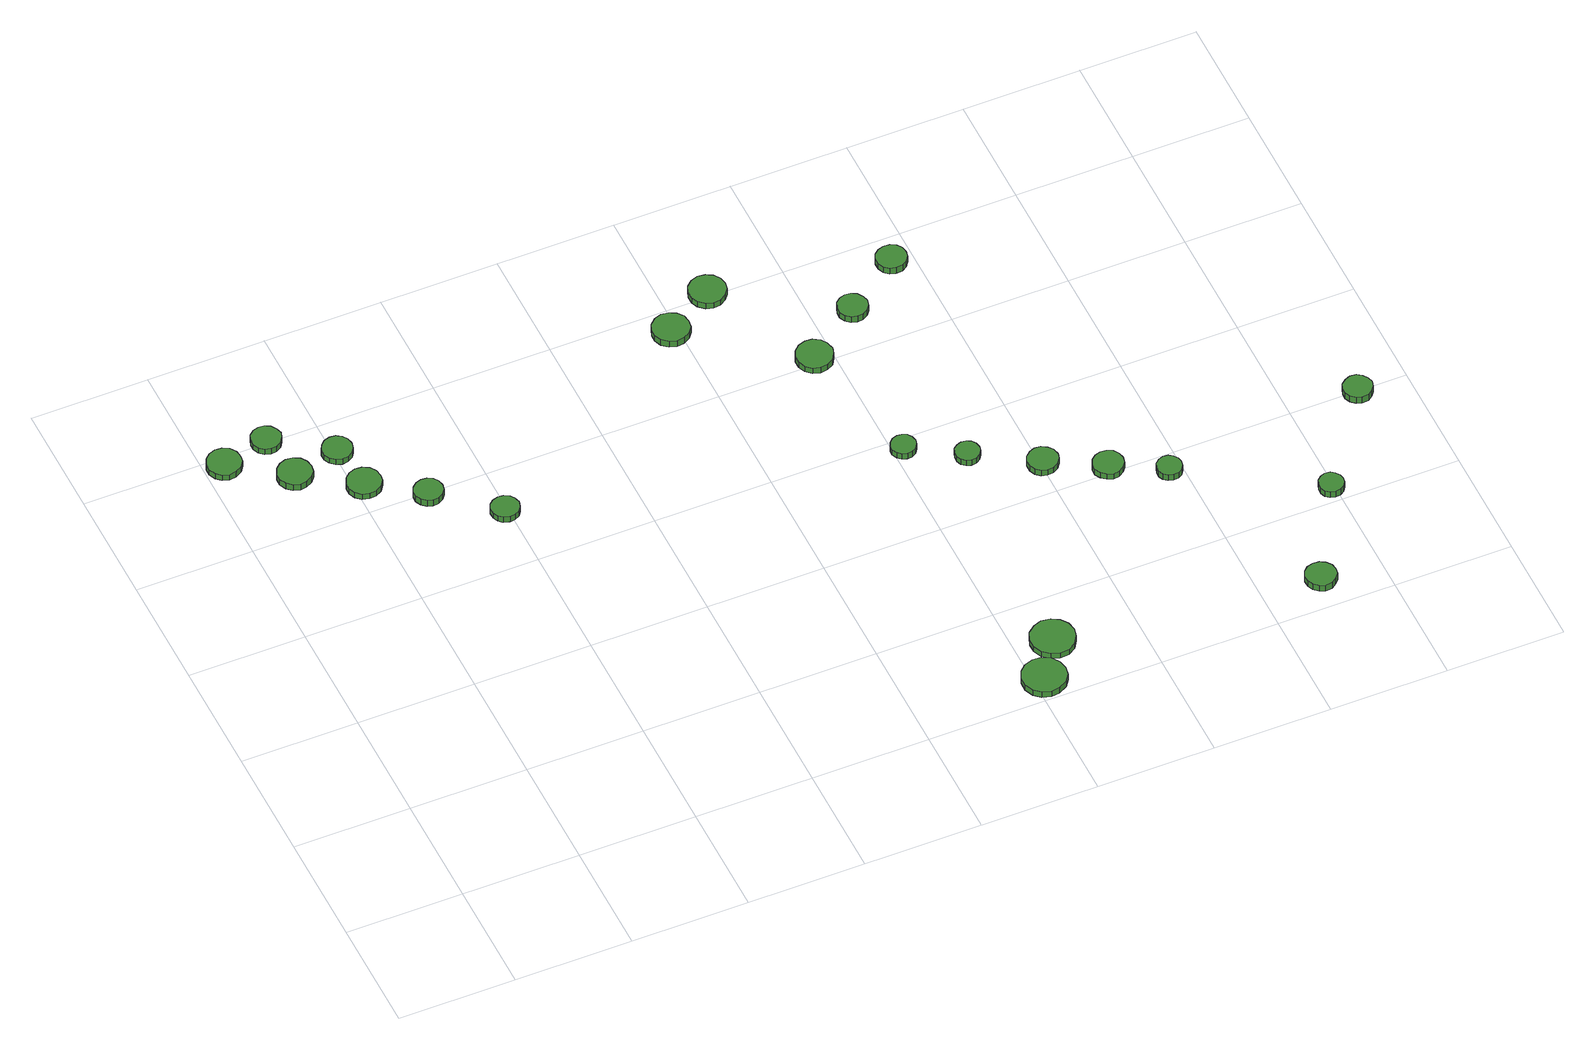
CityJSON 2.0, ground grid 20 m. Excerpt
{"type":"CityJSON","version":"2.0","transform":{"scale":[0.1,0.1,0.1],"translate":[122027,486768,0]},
"CityObjects":{
"tree1":{"type":"SolitaryVegetationObject","attributes":{"function":"something"},"geometry":[{"type":"MultiSurface","lod":"1","boundaries":[[[0,1,2,3,4,5,6,7,8,9,10,11,12,13,14]],[[15,16,17,18,19,20,21,22,23,24,25,26,27,28,29]],[[0,29,28,1]],[[1,28,27,2]],[[2,27,26,3]],[[3,26,25,4]],[[4,25,24,5]],[[5,24,23,6]],[[6,23,22,7]],[[7,22,21,8]],[[8,21,20,9]],[[9,20,19,10]],[[10,19,18,11]],[[11,18,17,12]],[[12,17,16,13]],[[13,16,15,14]],[[14,15,29,0]]]}]},
"tree2":{"type":"SolitaryVegetationObject","attributes":{"function":"something"},"geometry":[{"type":"MultiSurface","lod":"1","boundaries":[[[30,31,32,33,34,35,36,37,38,39,40,41,42,43,44]],[[45,46,47,48,49,50,51,52,53,54,55,56,57,58,59]],[[30,59,58,31]],[[31,58,57,32]],[[32,57,56,33]],[[33,56,55,34]],[[34,55,54,35]],[[35,54,53,36]],[[36,53,52,37]],[[37,52,51,38]],[[38,51,50,39]],[[39,50,49,40]],[[40,49,48,41]],[[41,48,47,42]],[[42,47,46,43]],[[43,46,45,44]],[[44,45,59,30]]]}]},
"tree3":{"type":"SolitaryVegetationObject","attributes":{"function":"something"},"geometry":[{"type":"MultiSurface","lod":"1","boundaries":[[[60,61,62,63,64,65,66,67,68,69,70,71,72,73,74]],[[75,76,77,78,79,80,81,82,83,84,85,86,87,88,89]],[[60,89,88,61]],[[61,88,87,62]],[[62,87,86,63]],[[63,86,85,64]],[[64,85,84,65]],[[65,84,83,66]],[[66,83,82,67]],[[67,82,81,68]],[[68,81,80,69]],[[69,80,79,70]],[[70,79,78,71]],[[71,78,77,72]],[[72,77,76,73]],[[73,76,75,74]],[[74,75,89,60]]]}]},
"tree4":{"type":"SolitaryVegetationObject","attributes":{"function":"something"},"geometry":[{"type":"MultiSurface","lod":"1","boundaries":[[[90,91,92,93,94,95,96,97,98,99,100,101,102,103,104]],[[105,106,107,108,109,110,111,112,113,114,115,116,117,118,119]],[[90,119,118,91]],[[91,118,117,92]],[[92,117,116,93]],[[93,116,115,94]],[[94,115,114,95]],[[95,114,113,96]],[[96,113,112,97]],[[97,112,111,98]],[[98,111,110,99]],[[99,110,109,100]],[[100,109,108,101]],[[101,108,107,102]],[[102,107,106,103]],[[103,106,105,104]],[[104,105,119,90]]]}]},
"tree5":{"type":"SolitaryVegetationObject","attributes":{"function":"something"},"geometry":[{"type":"MultiSurface","lod":"1","boundaries":[[[120,121,122,123,124,125,126,127,128,129,130,131,132,133,134]],[[135,136,137,138,139,140,141,142,143,144,145,146,147,148,149]],[[120,149,148,121]],[[121,148,147,122]],[[122,147,146,123]],[[123,146,145,124]],[[124,145,144,125]],[[125,144,143,126]],[[126,143,142,127]],[[127,142,141,128]],[[128,141,140,129]],[[129,140,139,130]],[[130,139,138,131]],[[131,138,137,132]],[[132,137,136,133]],[[133,136,135,134]],[[134,135,149,120]]]}]},
"tree6":{"type":"SolitaryVegetationObject","attributes":{"function":"something"},"geometry":[{"type":"MultiSurface","lod":"1","boundaries":[[[150,151,152,153,154,155,156,157,158,159,160,161,162,163,164]],[[165,166,167,168,169,170,171,172,173,174,175,176,177,178,179]],[[150,179,178,151]],[[151,178,177,152]],[[152,177,176,153]],[[153,176,175,154]],[[154,175,174,155]],[[155,174,173,156]],[[156,173,172,157]],[[157,172,171,158]],[[158,171,170,159]],[[159,170,169,160]],[[160,169,168,161]],[[161,168,167,162]],[[162,167,166,163]],[[163,166,165,164]],[[164,165,179,150]]]}]},
"tree7":{"type":"SolitaryVegetationObject","attributes":{"function":"something"},"geometry":[{"type":"MultiSurface","lod":"1","boundaries":[[[180,181,182,183,184,185,186,187,188,189,190,191,192,193,194]],[[195,196,197,198,199,200,201,202,203,204,205,206,207,208,209]],[[180,209,208,181]],[[181,208,207,182]],[[182,207,206,183]],[[183,206,205,184]],[[184,205,204,185]],[[185,204,203,186]],[[186,203,202,187]],[[187,202,201,188]],[[188,201,200,189]],[[189,200,199,190]],[[190,199,198,191]],[[191,198,197,192]],[[192,197,196,193]],[[193,196,195,194]],[[194,195,209,180]]]}]},
"tree8":{"type":"SolitaryVegetationObject","attributes":{"function":"something"},"geometry":[{"type":"MultiSurface","lod":"1","boundaries":[[[210,211,212,213,214,215,216,217,218,219,220,221,222,223,224]],[[225,226,227,228,229,230,231,232,233,234,235,236,237,238,239]],[[210,239,238,211]],[[211,238,237,212]],[[212,237,236,213]],[[213,236,235,214]],[[214,235,234,215]],[[215,234,233,216]],[[216,233,232,217]],[[217,232,231,218]],[[218,231,230,219]],[[219,230,229,220]],[[220,229,228,221]],[[221,228,227,222]],[[222,227,226,223]],[[223,226,225,224]],[[224,225,239,210]]]}]},
"tree9":{"type":"SolitaryVegetationObject","attributes":{"function":"something"},"geometry":[{"type":"MultiSurface","lod":"1","boundaries":[[[240,241,242,243,244,245,246,247,248,249,250,251,252,253,254]],[[255,256,257,258,259,260,261,262,263,264,265,266,267,268,269]],[[240,269,268,241]],[[241,268,267,242]],[[242,267,266,243]],[[243,266,265,244]],[[244,265,264,245]],[[245,264,263,246]],[[246,263,262,247]],[[247,262,261,248]],[[248,261,260,249]],[[249,260,259,250]],[[250,259,258,251]],[[251,258,257,252]],[[252,257,256,253]],[[253,256,255,254]],[[254,255,269,240]]]}]},
"tree10":{"type":"SolitaryVegetationObject","attributes":{"function":"something"},"geometry":[{"type":"MultiSurface","lod":"1","boundaries":[[[270,271,272,273,274,275,276,277,278,279,280,281,282,283,284]],[[285,286,287,288,289,290,291,292,293,294,295,296,297,298,299]],[[270,299,298,271]],[[271,298,297,272]],[[272,297,296,273]],[[273,296,295,274]],[[274,295,294,275]],[[275,294,293,276]],[[276,293,292,277]],[[277,292,291,278]],[[278,291,290,279]],[[279,290,289,280]],[[280,289,288,281]],[[281,288,287,282]],[[282,287,286,283]],[[283,286,285,284]],[[284,285,299,270]]]}]},
"tree11":{"type":"SolitaryVegetationObject","attributes":{"function":"something"},"geometry":[{"type":"MultiSurface","lod":"1","boundaries":[[[300,301,302,303,304,305,306,307,308,309,310,311,312,313,314]],[[315,316,317,318,319,320,321,322,323,324,325,326,327,328,329]],[[300,329,328,301]],[[301,328,327,302]],[[302,327,326,303]],[[303,326,325,304]],[[304,325,324,305]],[[305,324,323,306]],[[306,323,322,307]],[[307,322,321,308]],[[308,321,320,309]],[[309,320,319,310]],[[310,319,318,311]],[[311,318,317,312]],[[312,317,316,313]],[[313,316,315,314]],[[314,315,329,300]]]}]},
"tree12":{"type":"SolitaryVegetationObject","attributes":{"function":"something"},"geometry":[{"type":"MultiSurface","lod":"1","boundaries":[[[330,331,332,333,334,335,336,337,338,339,340,341,342,343,344]],[[345,346,347,348,349,350,351,352,353,354,355,356,357,358,359]],[[330,359,358,331]],[[331,358,357,332]],[[332,357,356,333]],[[333,356,355,334]],[[334,355,354,335]],[[335,354,353,336]],[[336,353,352,337]],[[337,352,351,338]],[[338,351,350,339]],[[339,350,349,340]],[[340,349,348,341]],[[341,348,347,342]],[[342,347,346,343]],[[343,346,345,344]],[[344,345,359,330]]]}]},
"tree13":{"type":"SolitaryVegetationObject","attributes":{"function":"something"},"geometry":[{"type":"MultiSurface","lod":"1","boundaries":[[[360,361,362,363,364,365,366,367,368,369,370,371,372,373,374]],[[375,376,377,378,379,380,381,382,383,384,385,386,387,388,389]],[[360,389,388,361]],[[361,388,387,362]],[[362,387,386,363]],[[363,386,385,364]],[[364,385,384,365]],[[365,384,383,366]],[[366,383,382,367]],[[367,382,381,368]],[[368,381,380,369]],[[369,380,379,370]],[[370,379,378,371]],[[371,378,377,372]],[[372,377,376,373]],[[373,376,375,374]],[[374,375,389,360]]]}]},
"tree14":{"type":"SolitaryVegetationObject","attributes":{"function":"something"},"geometry":[{"type":"MultiSurface","lod":"1","boundaries":[[[390,391,392,393,394,395,396,397,398,399,400,401,402,403,404]],[[405,406,407,408,409,410,411,412,413,414,415,416,417,418,419]],[[390,419,418,391]],[[391,418,417,392]],[[392,417,416,393]],[[393,416,415,394]],[[394,415,414,395]],[[395,414,413,396]],[[396,413,412,397]],[[397,412,411,398]],[[398,411,410,399]],[[399,410,409,400]],[[400,409,408,401]],[[401,408,407,402]],[[402,407,406,403]],[[403,406,405,404]],[[404,405,419,390]]]}]},
"tree15":{"type":"SolitaryVegetationObject","attributes":{"function":"something"},"geometry":[{"type":"MultiSurface","lod":"1","boundaries":[[[420,421,422,423,424,425,426,427,428,429,430,431,432,433,434]],[[435,436,437,438,439,440,441,442,443,444,445,446,447,448,449]],[[420,449,448,421]],[[421,448,447,422]],[[422,447,446,423]],[[423,446,445,424]],[[424,445,444,425]],[[425,444,443,426]],[[426,443,442,427]],[[427,442,441,428]],[[428,441,440,429]],[[429,440,439,430]],[[430,439,438,431]],[[431,438,437,432]],[[432,437,436,433]],[[433,436,435,434]],[[434,435,449,420]]]}]},
"tree16":{"type":"SolitaryVegetationObject","attributes":{"function":"something"},"geometry":[{"type":"MultiSurface","lod":"1","boundaries":[[[450,451,452,453,454,455,456,457,458,459,460,461,462,463,464]],[[465,466,467,468,469,470,471,472,473,474,475,476,477,478,479]],[[450,479,478,451]],[[451,478,477,452]],[[452,477,476,453]],[[453,476,475,454]],[[454,475,474,455]],[[455,474,473,456]],[[456,473,472,457]],[[457,472,471,458]],[[458,471,470,459]],[[459,470,469,460]],[[460,469,468,461]],[[461,468,467,462]],[[462,467,466,463]],[[463,466,465,464]],[[464,465,479,450]]]}]},
"tree17":{"type":"SolitaryVegetationObject","attributes":{"function":"something"},"geometry":[{"type":"MultiSurface","lod":"1","boundaries":[[[480,481,482,483,484,485,486,487,488,489,490,491,492,493,494]],[[495,496,497,498,499,500,501,502,503,504,505,506,507,508,509]],[[480,509,508,481]],[[481,508,507,482]],[[482,507,506,483]],[[483,506,505,484]],[[484,505,504,485]],[[485,504,503,486]],[[486,503,502,487]],[[487,502,501,488]],[[488,501,500,489]],[[489,500,499,490]],[[490,499,498,491]],[[491,498,497,492]],[[492,497,496,493]],[[493,496,495,494]],[[494,495,509,480]]]}]},
"tree18":{"type":"SolitaryVegetationObject","attributes":{"function":"something"},"geometry":[{"type":"MultiSurface","lod":"1","boundaries":[[[510,511,512,513,514,515,516,517,518,519,520,521,522,523,524]],[[525,526,527,528,529,530,531,532,533,534,535,536,537,538,539]],[[510,539,538,511]],[[511,538,537,512]],[[512,537,536,513]],[[513,536,535,514]],[[514,535,534,515]],[[515,534,533,516]],[[516,533,532,517]],[[517,532,531,518]],[[518,531,530,519]],[[519,530,529,520]],[[520,529,528,521]],[[521,528,527,522]],[[522,527,526,523]],[[523,526,525,524]],[[524,525,539,510]]]}]},
"tree19":{"type":"SolitaryVegetationObject","attributes":{"function":"something"},"geometry":[{"type":"MultiSurface","lod":"1","boundaries":[[[540,541,542,543,544,545,546,547,548,549,550,551,552,553,554]],[[555,556,557,558,559,560,561,562,563,564,565,566,567,568,569]],[[540,569,568,541]],[[541,568,567,542]],[[542,567,566,543]],[[543,566,565,544]],[[544,565,564,545]],[[545,564,563,546]],[[546,563,562,547]],[[547,562,561,548]],[[548,561,560,549]],[[549,560,559,550]],[[550,559,558,551]],[[551,558,557,552]],[[552,557,556,553]],[[553,556,555,554]],[[554,555,569,540]]]}]},
"tree20":{"type":"SolitaryVegetationObject","attributes":{"function":"something"},"geometry":[{"type":"MultiSurface","lod":"1","boundaries":[[[570,571,572,573,574,575,576,577,578,579,580,581,582,583,584]],[[585,586,587,588,589,590,591,592,593,594,595,596,597,598,599]],[[570,599,598,571]],[[571,598,597,572]],[[572,597,596,573]],[[573,596,595,574]],[[574,595,594,575]],[[575,594,593,576]],[[576,593,592,577]],[[577,592,591,578]],[[578,591,590,579]],[[579,590,589,580]],[[580,589,588,581]],[[581,588,587,582]],[[582,587,586,583]],[[583,586,585,584]],[[584,585,599,570]]]}]},
"tree21":{"type":"SolitaryVegetationObject","attributes":{"function":"something"},"geometry":[{"type":"MultiSurface","lod":"1","boundaries":[[[600,601,602,603,604,605,606,607,608,609,610,611,612,613,614]],[[615,616,617,618,619,620,621,622,623,624,625,626,627,628,629]],[[600,629,628,601]],[[601,628,627,602]],[[602,627,626,603]],[[603,626,625,604]],[[604,625,624,605]],[[605,624,623,606]],[[606,623,622,607]],[[607,622,621,608]],[[608,621,620,609]],[[609,620,619,610]],[[610,619,618,611]],[[611,618,617,612]],[[612,617,616,613]],[[613,616,615,614]],[[614,615,629,600]]]}]},
"tree22":{"type":"SolitaryVegetationObject","attributes":{"function":"something"},"geometry":[{"type":"MultiSurface","lod":"1","boundaries":[[[630,631,632,633,634,635,636,637,638,639,640,641,642,643,644]],[[645,646,647,648,649,650,651,652,653,654,655,656,657,658,659]],[[630,659,658,631]],[[631,658,657,632]],[[632,657,656,633]],[[633,656,655,634]],[[634,655,654,635]],[[635,654,653,636]],[[636,653,652,637]],[[637,652,651,638]],[[638,651,650,639]],[[639,650,649,640]],[[640,649,648,641]],[[641,648,647,642]],[[642,647,646,643]],[[643,646,645,644]],[[644,645,659,630]]]}]}
},
"vertices":[
[61,981,22],[59,993,22],[52,1003,22],[41,1009,22],[29,1010,22],[18,1006,22],[9,998,22],[4,987,22],[4,975,22],[9,964,22],[18,956,22],[29,952,22],[41,954,22],[52,960,22],[59,970,22],[59,970,10],[52,960,10],[41,954,10],[29,952,10],[18,956,10],[9,964,10],[4,975,10],[4,987,10],[9,998,10],[18,1006,10],[29,1010,10],[41,1009,10],[52,1003,10],[59,993,10],[61,981,10],
[153,916,23],[151,928,23],[144,938,23],[133,944,23],[121,945,23],[110,941,23],[101,933,23],[96,922,23],[96,910,23],[101,899,23],[110,891,23],[121,887,23],[133,889,23],[144,895,23],[151,904,23],[151,904,10],[144,895,10],[133,889,10],[121,887,10],[110,891,10],[101,899,10],[96,910,10],[96,922,10],[101,933,10],[110,941,10],[121,945,10],[133,944,10],[144,938,10],[151,928,10],[153,916,10],
[139,1001,22],[136,1011,22],[130,1020,22],[121,1025,22],[111,1026,22],[101,1023,22],[93,1016,22],[89,1006,22],[89,996,22],[93,986,22],[101,979,22],[111,976,22],[121,977,22],[130,982,22],[136,991,22],[136,991,10],[130,982,10],[121,977,10],[111,976,10],[101,979,10],[93,986,10],[89,996,10],[89,1006,10],[93,1016,10],[101,1023,10],[111,1026,10],[121,1025,10],[130,1020,10],[136,1011,10],[139,1001,10],
[244,854,22],[242,866,22],[235,876,22],[224,882,22],[212,883,22],[201,879,22],[192,871,22],[187,860,22],[187,848,22],[192,837,22],[201,829,22],[212,826,22],[224,827,22],[235,833,22],[242,843,22],[242,843,10],[235,833,10],[224,827,10],[212,826,10],[201,829,10],[192,837,10],[187,848,10],[187,860,10],[192,871,10],[201,879,10],[212,883,10],[224,882,10],[235,876,10],[242,866,10],[244,854,10],
[231,936,22],[229,946,22],[223,954,22],[214,960,22],[204,961,22],[194,958,22],[186,951,22],[181,941,22],[181,930,22],[186,921,22],[194,914,22],[204,910,22],[214,912,22],[223,917,22],[229,925,22],[229,925,10],[223,917,10],[214,912,10],[204,910,10],[194,914,10],[186,921,10],[181,930,10],[181,941,10],[186,951,10],[194,958,10],[204,961,10],[214,960,10],[223,954,10],[229,946,10],[231,936,10],
[324,796,22],[322,806,22],[316,814,22],[307,819,22],[297,820,22],[288,817,22],[280,810,22],[276,801,22],[276,791,22],[280,782,22],[288,775,22],[297,772,22],[307,773,22],[316,778,22],[322,786,22],[322,786,9],[316,778,9],[307,773,9],[297,772,9],[288,775,9],[280,782,9],[276,791,9],[276,801,9],[280,810,9],[288,817,9],[297,820,9],[307,819,9],[316,814,9],[322,806,9],[324,796,9],
[418,713,23],[415,723,23],[410,730,23],[401,735,23],[392,736,23],[382,733,23],[375,727,23],[371,718,23],[371,708,23],[375,699,23],[382,693,23],[392,690,23],[401,691,23],[410,695,23],[415,703,23],[415,703,11],[410,695,11],[401,691,11],[392,690,11],[382,693,11],[375,699,11],[371,708,11],[371,718,11],[375,727,11],[382,733,11],[392,736,11],[401,735,11],[410,730,11],[415,723,11],[418,713,11],
[1054,41,21],[1051,56,21],[1042,69,21],[1028,77,21],[1013,78,21],[998,73,21],[987,63,21],[981,49,21],[981,33,21],[987,19,21],[998,9,21],[1013,4,21],[1028,6,21],[1042,14,21],[1051,26,21],[1051,26,9],[1042,14,9],[1028,6,9],[1013,4,9],[998,9,9],[987,19,9],[981,33,9],[981,49,9],[987,63,9],[998,73,9],[1013,78,9],[1028,77,9],[1042,69,9],[1051,56,9],[1054,41,9],
[818,954,23],[816,967,23],[808,977,23],[797,983,23],[784,985,23],[772,981,23],[762,972,23],[757,960,23],[757,948,23],[762,936,23],[772,927,23],[784,923,23],[797,925,23],[808,931,23],[816,941,23],[816,941,10],[808,931,10],[797,925,10],[784,923,10],[772,927,10],[762,936,10],[757,948,10],[757,960,10],[762,972,10],[772,981,10],[784,985,10],[797,983,10],[808,977,10],[816,967,10],[818,954,10],
[1099,109,23],[1096,124,23],[1087,136,23],[1074,144,23],[1058,146,23],[1044,141,23],[1032,131,23],[1026,116,23],[1026,101,23],[1032,87,23],[1044,77,23],[1058,72,23],[1074,73,23],[1087,81,23],[1096,94,23],[1096,94,11],[1087,81,11],[1074,73,11],[1058,72,11],[1044,77,11],[1032,87,11],[1026,101,11],[1026,116,11],[1032,131,11],[1044,141,11],[1058,146,11],[1074,144,11],[1087,136,11],[1096,124,11],[1099,109,11],
[904,1006,21],[902,1018,21],[894,1029,21],[883,1035,21],[870,1037,21],[858,1033,21],[848,1024,21],[843,1012,21],[843,999,21],[848,988,21],[858,979,21],[870,975,21],[883,976,21],[894,983,21],[902,993,21],[902,993,9],[894,983,9],[883,976,9],[870,975,9],[858,979,9],[848,988,9],[843,999,9],[843,1012,9],[848,1024,9],[858,1033,9],[870,1037,9],[883,1035,9],[894,1029,9],[902,1018,9],[904,1006,9],
[1036,573,28],[1034,582,28],[1029,589,28],[1021,593,28],[1013,594,28],[1004,591,28],[998,585,28],[994,577,28],[994,569,28],[998,561,28],[1004,555,28],[1013,552,28],[1021,553,28],[1029,557,28],[1034,565,28],[1034,565,16],[1029,557,16],[1021,553,16],[1013,552,16],[1004,555,16],[998,561,16],[994,569,16],[994,577,16],[998,585,16],[1004,591,16],[1013,594,16],[1021,593,16],[1029,589,16],[1034,582,16],[1036,573,16],
[999,808,25],[996,821,25],[989,831,25],[978,838,25],[965,839,25],[953,835,25],[943,826,25],[938,815,25],[938,802,25],[943,790,25],[953,781,25],[965,777,25],[978,779,25],[989,785,25],[996,796,25],[996,796,13],[989,785,13],[978,779,13],[965,777,13],[953,781,13],[943,790,13],[938,802,13],[938,815,13],[943,826,13],[953,835,13],[965,839,13],[978,838,13],[989,831,13],[996,821,13],[999,808,13],
[1122,520,27],[1120,529,27],[1115,536,27],[1108,540,27],[1099,541,27],[1091,538,27],[1084,533,27],[1081,525,27],[1081,516,27],[1084,508,27],[1091,502,27],[1099,499,27],[1108,500,27],[1115,505,27],[1120,512,27],[1120,512,15],[1115,505,15],[1108,500,15],[1099,499,15],[1091,502,15],[1084,508,15],[1081,516,15],[1081,525,15],[1084,533,15],[1091,538,15],[1099,541,15],[1108,540,15],[1115,536,15],[1120,529,15],[1122,520,15],
[1091,879,24],[1088,889,24],[1082,898,24],[1073,903,24],[1063,904,24],[1053,901,24],[1045,894,24],[1041,884,24],[1041,873,24],[1045,864,24],[1053,857,24],[1063,854,24],[1073,855,24],[1082,860,24],[1088,868,24],[1088,868,11],[1082,860,11],[1073,855,11],[1063,854,11],[1053,857,11],[1045,864,11],[1041,873,11],[1041,884,11],[1045,894,11],[1053,901,11],[1063,904,11],[1073,903,11],[1082,898,11],[1088,889,11],[1091,879,11],
[1228,457,26],[1226,468,26],[1219,476,26],[1210,482,26],[1199,483,26],[1189,479,26],[1181,472,26],[1177,463,26],[1177,452,26],[1181,442,26],[1189,435,26],[1199,432,26],[1210,433,26],[1219,438,26],[1226,447,26],[1226,447,14],[1219,438,14],[1210,433,14],[1199,432,14],[1189,435,14],[1181,442,14],[1177,452,14],[1177,463,14],[1181,472,14],[1189,479,14],[1199,483,14],[1210,482,14],[1219,476,14],[1226,468,14],[1228,457,14],
[1318,409,25],[1316,419,25],[1310,428,25],[1300,433,25],[1290,434,25],[1280,431,25],[1272,424,25],[1267,414,25],[1267,403,25],[1272,394,25],[1280,387,25],[1290,383,25],[1300,384,25],[1310,390,25],[1316,398,25],[1316,398,13],[1310,390,13],[1300,384,13],[1290,383,13],[1280,387,13],[1272,394,13],[1267,403,13],[1267,414,13],[1272,424,13],[1280,431,13],[1290,434,13],[1300,433,13],[1310,428,13],[1316,419,13],[1318,409,13],
[1189,949,23],[1187,960,23],[1181,968,23],[1172,973,23],[1161,974,23],[1151,971,23],[1143,964,23],[1139,955,23],[1139,944,23],[1143,934,23],[1151,927,23],[1161,924,23],[1172,925,23],[1181,930,23],[1187,939,23],[1187,939,10],[1181,930,10],[1172,925,10],[1161,924,10],[1151,927,10],[1143,934,10],[1139,944,10],[1139,955,10],[1143,964,10],[1151,971,10],[1161,974,10],[1172,973,10],[1181,968,10],[1187,960,10],[1189,949,10],
[1398,364,25],[1396,372,25],[1391,379,25],[1384,384,25],[1375,385,25],[1367,382,25],[1360,376,25],[1357,368,25],[1357,359,25],[1360,351,25],[1367,346,25],[1375,343,25],[1384,344,25],[1391,348,25],[1396,355,25],[1396,355,12],[1391,348,12],[1384,344,12],[1375,343,12],[1367,346,12],[1360,351,12],[1357,359,12],[1357,368,12],[1360,376,12],[1367,382,12],[1375,385,12],[1384,384,12],[1391,379,12],[1396,372,12],[1398,364,12],
[1525,57,24],[1523,67,24],[1516,76,24],[1507,81,24],[1496,82,24],[1486,79,24],[1478,72,24],[1474,62,24],[1474,52,24],[1478,42,24],[1486,35,24],[1496,31,24],[1507,32,24],[1516,38,24],[1523,46,24],[1523,46,11],[1516,38,11],[1507,32,11],[1496,31,11],[1486,35,11],[1478,42,11],[1474,52,11],[1474,62,11],[1478,72,11],[1486,79,11],[1496,82,11],[1507,81,11],[1516,76,11],[1523,67,11],[1525,57,11],
[1615,228,24],[1613,236,24],[1608,243,24],[1601,248,24],[1592,249,24],[1584,246,24],[1577,240,24],[1574,232,24],[1574,223,24],[1577,215,24],[1584,209,24],[1592,207,24],[1601,208,24],[1608,212,24],[1613,219,24],[1613,219,11],[1608,212,11],[1601,208,11],[1592,207,11],[1584,209,11],[1577,215,11],[1574,223,11],[1574,232,11],[1577,240,11],[1584,246,11],[1592,249,11],[1601,248,11],[1608,243,11],[1613,236,11],[1615,228,11],
[1741,397,23],[1738,407,23],[1732,415,23],[1724,421,23],[1713,422,23],[1704,418,23],[1696,412,23],[1692,402,23],[1692,392,23],[1696,383,23],[1704,376,23],[1713,373,23],[1724,374,23],[1732,379,23],[1738,387,23],[1738,387,10],[1732,379,10],[1724,374,10],[1713,373,10],[1704,376,10],[1696,383,10],[1692,392,10],[1692,402,10],[1696,412,10],[1704,418,10],[1713,422,10],[1724,421,10],[1732,415,10],[1738,407,10],[1741,397,10]
]}
